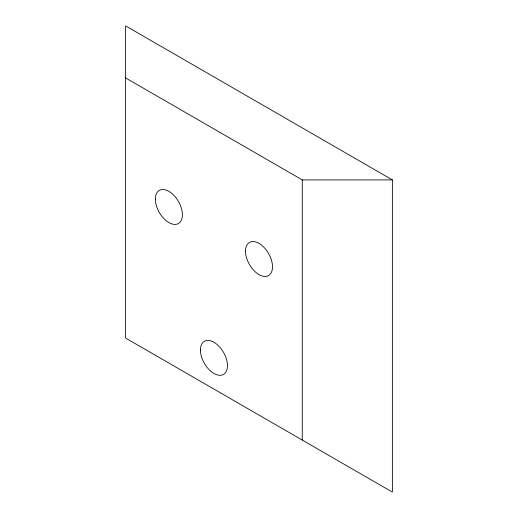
<?xml version="1.0" encoding="UTF-8"?>
<svg xmlns="http://www.w3.org/2000/svg" width="518" height="518" viewBox="0 0 518 518"><rect width="100%" height="100%" fill="white"/><g stroke="black" fill="none" stroke-linecap="round" stroke-linejoin="round"><path stroke-width="0.78" d="M125.621 77.933L302.259 179.908L392.379 179.908L392.379 492.1L125.621 338.086L125.621 25.9L392.379 179.908M302.259 179.908L302.259 440.067M155.361 199.165A19.121 11.04 60 0 0 175.641 224.391A19.121 11.04 60 0 0 175.641 197.352A19.121 11.04 60 0 0 155.361 199.165M200.421 350.058A19.121 11.04 60 0 0 220.7 375.278A19.121 11.04 60 0 0 220.7 348.245A19.121 11.04 60 0 0 200.421 350.058M245.48 251.198A19.121 11.04 60 0 0 265.76 276.418A19.121 11.04 60 0 0 265.76 249.385A19.121 11.04 60 0 0 245.48 251.198"/></g></svg>
